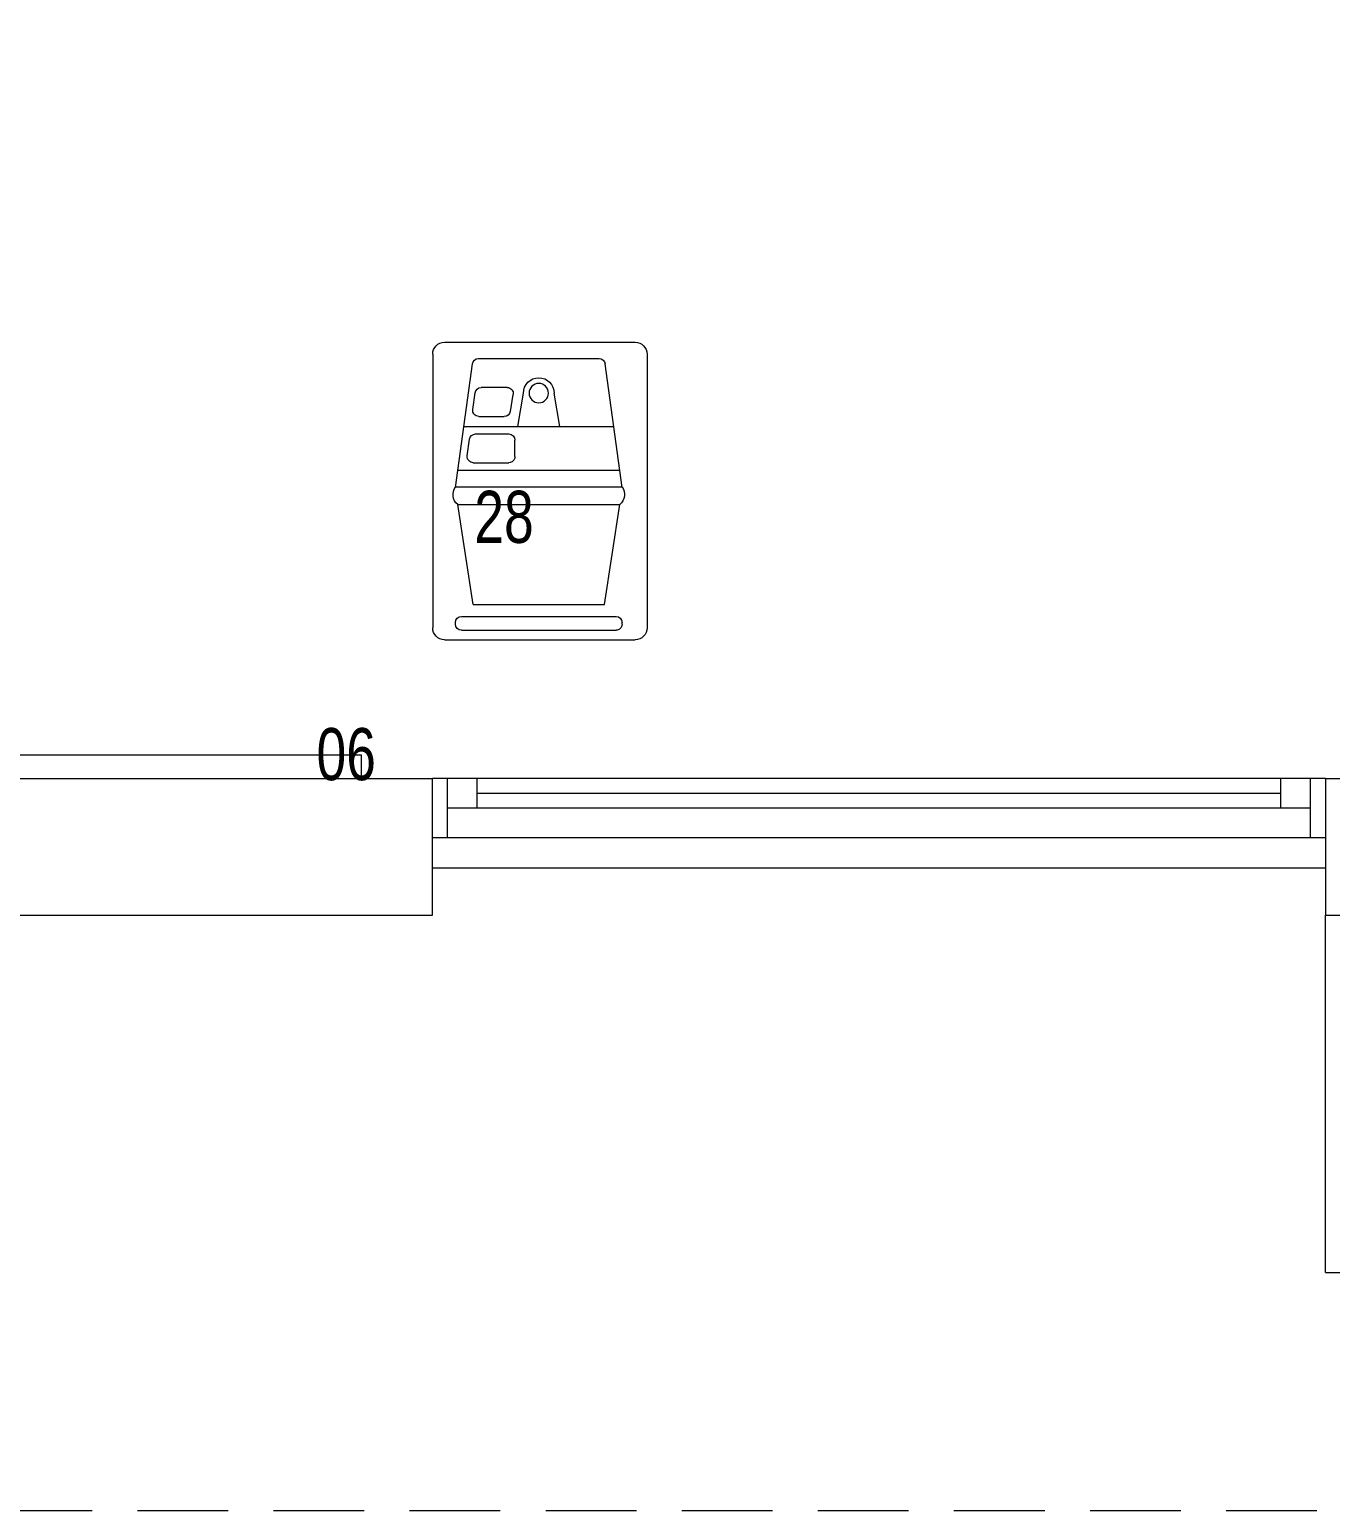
# Model space of a CAD drawing. Header units: millimetres. Extents: x -160614 to 59925, y -157025 to 0.
# Drawn here: x -54349 to -52164, y -117093 to -114604 of the extents above; entities that cross this region are included whole.
import ezdxf

# ---------------------------------------------------------------- set-up
doc = ezdxf.new("R2010")
doc.units = ezdxf.units.MM
doc.header["$LTSCALE"] = 8
doc.linetypes.add('HIDDEN', pattern=[9.525, 6.35, -3.175])
doc.layers.get('0').update_dxf_attribs({"color": 9, "lineweight": 5})
for name, color, linetype, lineweight in [('72_EGR_EQP_TAG', 9, 'Continuous', 5), ('Aluminum', 9, 'Continuous', 5), ('LOADING', 9, 'Continuous', 5), ('Proj', 9, 'Continuous', 5), ('Walls', 9, 'Continuous', 5)]:
    doc.layers.add(name, color=color, linetype=linetype, lineweight=lineweight)
doc.layers.get('0').off()
doc.layers.get('0').freeze()
doc.styles.add('X3G_ENTITY_257CFD', font='swisscl.ttf', dxfattribs={"height": 200})

# ---------------------------------------------------------------- blocks, each defined once
blk = doc.blocks.new('*X105')
for p, q in [((5, 3), (5, 3)), ((5, 3), (5, 3)), ((5, 3), (5, 3)), ((5, 3), (5, 3)), ((5, 3), (5, 3)), ((5, 3), (5, 3)), ((5, 3), (5, 3)), ((5, 3), (5, 3)), ((5, 3), (5, 3)), ((5, 3), (5, 3)), ((5, 3), (5, 3)), ((5, 3), (5, 3)), ((5, 3), (5, 3)), ((5, 3), (5, 3)), ((5, 3), (5, 3)), ((5, 3), (5, 3)), ((5, 3), (5, 3)), ((5, 3), (5, 3)), ((5, 3), (5, 3)), ((5, 3), (5, 3)), ((5, 3), (5, 3)), ((5, 3), (5, 3)), ((5, 3), (5, 3)), ((5, 3), (5, 3)), ((5, 3), (5, 3)), ((5, 3), (5, 3)), ((5, 3), (5, 3)), ((5, 3), (5, 3)), ((5, 3), (5, 3)), ((5, 3), (5, 3)), ((5, 3), (5, 3)), ((5, 3), (5, 3)), ((5, 3), (5, 3)), ((5, 3), (5, 3)), ((5, 3), (5, 3)), ((5, 3), (5, 3)), ((5, 3), (5, 3)), ((5, 3), (5, 3)), ((5, 3), (5, 3)), ((5, 3), (5, 3)), ((5, 3), (5, 3)), ((5, 3), (5, 3)), ((5, 3), (5, 3)), ((5, 3), (5, 3)), ((5, 3), (5, 3)), ((5, 3), (5, 3)), ((5, 3), (5, 3)), ((5, 3), (5, 3)), ((5, 3), (5, 3)), ((5, 3), (5, 3)), ((5, 3), (5, 3)), ((5, 3), (5, 3)), ((5, 3), (5, 3)), ((5, 3), (5, 3)), ((5, 3), (5, 3)), ((5, 3), (5, 3)), ((5, 3), (5, 3)), ((5, 3), (5, 3)), ((5, 3), (5, 3)), ((5, 3), (5, 3)), ((5, 3), (5, 3)), ((5, 3), (5, 3)), ((5, 3), (5, 3)), ((5, 3), (5, 3)), ((5, 3), (5, 3)), ((5, 3), (5, 3)), ((6, 3), (5, 3)), ((5, 3), (5, 3)), ((6, 3), (5, 3)), ((5, 3), (5, 3)), ((6, 3), (5, 3)), ((5, 3), (5, 3)), ((6, 3), (5, 3)), ((5, 3), (5, 3)), ((5, 3), (5, 3)), ((5, 3), (5, 3)), ((5, 3), (5, 3)), ((5, 3), (5, 3)), ((5, 3), (5, 3)), ((5, 3), (5, 3)), ((5, 3), (5, 3)), ((5, 3), (5, 3)), ((5, 3), (5, 3)), ((5, 3), (5, 3)), ((5, 3), (5, 3)), ((5, 3), (5, 3)), ((5, 3), (5, 3)), ((5, 3), (5, 3)), ((5, 3), (5, 3)), ((5, 3), (5, 3)), ((5, 3), (5, 3)), ((5, 3), (5, 3)), ((5, 3), (5, 3)), ((5, 3), (5, 3)), ((5, 3), (5, 3)), ((5, 3), (5, 3)), ((6, 3), (6, 3)), ((6, 3), (6, 3)), ((6, 3), (6, 3)), ((6, 3), (6, 3)), ((6, 3), (6, 3)), ((6, 3), (6, 3)), ((6, 3), (6, 3)), ((6, 3), (6, 3)), ((6, 3), (6, 3)), ((6, 3), (6, 3)), ((6, 3), (6, 3)), ((6, 3), (6, 3)), ((6, 3), (6, 3)), ((6, 3), (6, 3)), ((6, 3), (6, 3)), ((6, 3), (6, 3)), ((6, 3), (6, 3)), ((6, 3), (6, 3)), ((6, 3), (6, 3)), ((6, 3), (6, 3)), ((6, 3), (6, 3)), ((6, 3), (6, 3)), ((6, 3), (6, 3)), ((6, 3), (6, 3)), ((6, 3), (6, 3)), ((6, 3), (6, 3)), ((6, 3), (6, 3)), ((6, 3), (6, 3)), ((6, 3), (6, 3)), ((6, 3), (6, 3)), ((6, 3), (6, 3)), ((6, 3), (6, 3)), ((6, 3), (6, 3)), ((6, 3), (6, 3)), ((6, 3), (6, 3)), ((6, 3), (6, 3)), ((6, 3), (6, 3)), ((6, 3), (6, 3)), ((6, 3), (6, 3)), ((6, 3), (6, 3)), ((6, 3), (6, 3)), ((6, 3), (6, 3)), ((6, 3), (6, 3)), ((6, 3), (6, 3)), ((6, 3), (6, 3)), ((6, 3), (6, 3)), ((6, 3), (6, 3)), ((6, 3), (6, 3)), ((6, 3), (6, 3)), ((6, 3), (6, 3)), ((6, 3), (6, 3)), ((6, 3), (6, 3)), ((6, 3), (6, 3)), ((6, 3), (6, 3)), ((6, 3), (6, 3)), ((6, 3), (6, 3)), ((6, 3), (6, 3)), ((6, 3), (6, 3)), ((6, 3), (6, 3)), ((6, 3), (6, 3)), ((6, 3), (6, 3)), ((6, 3), (6, 3)), ((6, 3), (6, 3)), ((6, 3), (6, 3)), ((6, 3), (6, 3)), ((6, 3), (6, 3)), ((6, 3), (6, 3)), ((6, 3), (6, 3)), ((6, 3), (6, 3)), ((6, 3), (6, 3)), ((6, 3), (6, 3)), ((6, 3), (6, 3)), ((6, 3), (6, 3)), ((6, 3), (6, 3)), ((6, 3), (6, 3)), ((6, 3), (6, 3)), ((6, 3), (6, 3)), ((6, 3), (6, 3)), ((6, 3), (6, 3)), ((6, 3), (6, 3)), ((6, 3), (6, 3)), ((6, 3), (6, 3)), ((6, 3), (6, 3)), ((6, 3), (6, 3)), ((6, 3), (6, 3)), ((6, 3), (6, 3)), ((6, 3), (6, 3)), ((6, 3), (6, 3)), ((6, 3), (6, 3)), ((6, 3), (6, 3)), ((6, 3), (6, 3)), ((6, 3), (6, 3)), ((6, 3), (6, 3)), ((6, 3), (6, 3)), ((6, 3), (6, 3)), ((6, 3), (6, 3)), ((6, 3), (6, 3)), ((6, 3), (6, 3)), ((6, 3), (6, 3)), ((6, 3), (6, 3)), ((6, 3), (6, 3)), ((6, 3), (6, 3)), ((6, 3), (6, 3)), ((6, 3), (6, 3)), ((6, 3), (6, 3)), ((6, 3), (6, 3)), ((6, 3), (6, 3)), ((6, 3), (6, 3)), ((6, 3), (6, 3)), ((6, 3), (6, 3)), ((6, 3), (6, 3)), ((6, 3), (6, 3)), ((6, 3), (6, 3)), ((6, 3), (6, 3)), ((6, 3), (6, 3)), ((6, 3), (6, 3)), ((6, 3), (6, 3)), ((6, 3), (6, 3)), ((6, 3), (6, 3)), ((6, 3), (6, 3)), ((6, 3), (6, 3)), ((6, 3), (6, 3)), ((6, 3), (6, 3)), ((6, 3), (6, 3)), ((6, 3), (6, 3)), ((6, 3), (6, 3)), ((6, 3), (6, 3)), ((6, 3), (6, 3)), ((6, 3), (6, 3)), ((6, 3), (6, 3)), ((6, 3), (6, 3)), ((6, 3), (6, 3)), ((6, 3), (6, 3)), ((6, 3), (6, 3)), ((6, 3), (6, 3)), ((6, 3), (6, 3)), ((6, 3), (6, 3)), ((6, 3), (6, 3)), ((6, 3), (6, 3)), ((6, 3), (6, 3)), ((6, 3), (6, 3)), ((6, 3), (6, 3)), ((6, 3), (6, 3)), ((6, 3), (6, 3)), ((6, 3), (6, 3)), ((6, 3), (6, 3)), ((6, 3), (6, 3)), ((6, 3), (6, 3)), ((6, 3), (6, 3)), ((6, 3), (6, 3)), ((6, 3), (6, 3)), ((6, 3), (6, 3)), ((6, 3), (6, 3)), ((6, 3), (6, 3)), ((6, 3), (6, 3)), ((6, 3), (6, 3)), ((6, 3), (6, 3)), ((6, 3), (6, 3)), ((6, 3), (6, 3)), ((6, 3), (6, 3)), ((6, 3), (6, 3)), ((6, 3), (6, 3)), ((6, 3), (6, 3)), ((6, 3), (6, 3)), ((6, 3), (6, 3)), ((6, 3), (6, 3)), ((6, 3), (6, 3)), ((6, 3), (6, 3)), ((6, 3), (6, 3)), ((6, 3), (6, 3)), ((6, 3), (6, 3)), ((6, 3), (6, 3)), ((6, 3), (6, 3)), ((6, 3), (6, 3)), ((6, 3), (6, 3)), ((6, 3), (6, 3)), ((6, 3), (6, 3)), ((6, 3), (6, 3)), ((6, 3), (6, 3)), ((6, 3), (6, 3)), ((6, 3), (6, 3)), ((6, 3), (6, 3)), ((6, 3), (6, 3)), ((6, 3), (6, 3)), ((6, 3), (6, 3)), ((6, 3), (6, 3)), ((6, 3), (6, 3)), ((6, 3), (6, 3)), ((6, 3), (6, 3)), ((6, 3), (6, 3)), ((6, 3), (6, 3)), ((6, 3), (6, 3)), ((6, 3), (6, 3)), ((6, 3), (6, 3)), ((6, 3), (6, 3)), ((6, 3), (6, 3)), ((6, 3), (6, 3)), ((6, 3), (6, 3)), ((6, 3), (6, 3)), ((6, 3), (6, 3)), ((6, 3), (6, 3)), ((6, 3), (6, 3)), ((6, 3), (6, 3)), ((6, 3), (6, 3)), ((6, 3), (5, 3)), ((6, 3), (5, 3)), ((6, 3), (5, 3)), ((6, 3), (5, 3)), ((6, 3), (5, 3)), ((6, 3), (6, 3)), ((6, 3), (6, 3)), ((6, 3), (6, 3)), ((6, 3), (6, 3)), ((6, 3), (6, 3)), ((6, 3), (6, 3)), ((6, 3), (6, 3)), ((6, 3), (6, 3)), ((6, 3), (6, 3)), ((6, 3), (6, 3)), ((6, 3), (6, 3)), ((6, 3), (6, 3)), ((6, 3), (6, 3)), ((6, 3), (6, 3)), ((6, 3), (6, 3)), ((6, 3), (6, 3)), ((6, 3), (6, 3)), ((6, 3), (6, 3)), ((6, 3), (6, 3)), ((6, 3), (6, 3)), ((6, 3), (6, 3)), ((6, 3), (6, 3)), ((6, 3), (6, 3)), ((6, 3), (6, 3)), ((6, 3), (6, 3)), ((6, 3), (6, 3)), ((6, 3), (6, 3)), ((6, 3), (6, 3)), ((6, 3), (6, 3)), ((6, 3), (6, 3)), ((6, 3), (6, 3)), ((6, 3), (6, 3)), ((6, 3), (6, 3)), ((6, 3), (6, 3)), ((6, 3), (6, 3)), ((6, 3), (6, 3)), ((6, 3), (6, 3)), ((6, 3), (6, 3)), ((6, 3), (6, 3)), ((6, 3), (6, 3)), ((6, 3), (6, 3)), ((6, 3), (6, 3)), ((6, 3), (6, 3)), ((6, 3), (6, 3)), ((6, 3), (6, 3)), ((6, 3), (6, 3)), ((6, 3), (6, 3)), ((6, 3), (6, 3)), ((6, 3), (6, 3)), ((6, 3), (6, 3)), ((6, 3), (6, 3)), ((6, 3), (6, 3)), ((6, 3), (6, 3)), ((6, 3), (6, 3)), ((6, 3), (6, 3)), ((6, 3), (6, 3)), ((6, 3), (6, 3)), ((6, 3), (6, 3)), ((6, 3), (6, 3)), ((6, 3), (6, 3)), ((6, 3), (6, 3)), ((6, 3), (6, 3)), ((6, 3), (6, 3)), ((6, 3), (6, 3)), ((6, 3), (6, 3)), ((6, 3), (6, 3)), ((6, 3), (6, 3)), ((6, 3), (6, 3)), ((6, 3), (6, 3)), ((6, 3), (6, 3)), ((6, 3), (6, 3)), ((6, 3), (6, 3)), ((6, 3), (6, 3)), ((6, 3), (6, 3)), ((6, 3), (6, 3)), ((6, 3), (6, 3)), ((6, 3), (6, 3)), ((6, 3), (6, 3)), ((6, 3), (6, 3)), ((6, 3), (6, 3)), ((6, 3), (6, 3)), ((6, 3), (6, 3)), ((6, 3), (6, 3)), ((6, 3), (6, 3)), ((6, 3), (6, 3)), ((6, 3), (6, 3)), ((6, 3), (6, 3)), ((6, 3), (6, 3)), ((6, 3), (6, 3)), ((6, 3), (6, 3)), ((6, 3), (6, 3)), ((6, 3), (6, 3)), ((6, 3), (6, 3)), ((6, 3), (6, 3)), ((6, 3), (6, 3)), ((6, 3), (6, 3)), ((6, 3), (6, 3)), ((6, 3), (6, 3)), ((6, 3), (6, 3)), ((6, 3), (6, 3)), ((6, 3), (6, 3)), ((6, 3), (6, 3)), ((6, 3), (6, 3)), ((6, 3), (6, 3)), ((6, 3), (6, 3)), ((6, 3), (6, 3)), ((6, 3), (6, 3)), ((6, 3), (6, 3)), ((6, 3), (6, 3)), ((6, 3), (6, 3)), ((6, 3), (6, 3)), ((6, 3), (6, 3)), ((6, 3), (6, 3)), ((6, 3), (6, 3)), ((6, 3), (6, 3)), ((6, 3), (6, 3)), ((6, 3), (6, 3)), ((6, 3), (6, 3)), ((6, 3), (6, 3)), ((6, 3), (6, 3)), ((6, 3), (6, 3)), ((6, 3), (6, 3)), ((6, 3), (6, 3)), ((6, 3), (6, 3)), ((6, 3), (6, 3)), ((6, 3), (6, 3)), ((6, 3), (6, 3)), ((6, 3), (6, 3)), ((6, 3), (6, 3)), ((6, 3), (6, 3)), ((6, 3), (6, 3)), ((6, 3), (6, 3)), ((6, 3), (6, 3)), ((6, 3), (6, 3)), ((6, 3), (6, 3)), ((6, 3), (6, 3)), ((6, 3), (6, 3)), ((6, 3), (6, 3)), ((6, 3), (6, 3)), ((6, 3), (6, 3)), ((6, 3), (6, 3)), ((6, 3), (6, 3)), ((6, 3), (6, 3)), ((6, 3), (6, 3)), ((6, 3), (6, 3)), ((6, 3), (6, 3)), ((6, 3), (6, 3)), ((6, 3), (6, 3)), ((6, 3), (6, 3)), ((6, 3), (6, 3)), ((6, 3), (6, 3)), ((6, 3), (6, 3)), ((6, 3), (6, 3)), ((6, 3), (6, 3)), ((6, 3), (6, 3)), ((6, 3), (6, 3)), ((6, 3), (6, 3)), ((6, 3), (6, 3)), ((6, 3), (6, 3)), ((6, 3), (6, 3)), ((6, 3), (6, 3)), ((6, 3), (6, 3)), ((6, 3), (6, 3)), ((6, 3), (6, 3)), ((6, 3), (6, 3)), ((6, 3), (6, 3)), ((6, 3), (6, 3)), ((6, 3), (6, 3)), ((6, 3), (6, 3)), ((6, 3), (6, 3)), ((6, 3), (6, 3)), ((6, 3), (6, 3)), ((6, 3), (6, 3)), ((6, 3), (6, 3)), ((6, 3), (6, 3)), ((6, 3), (6, 3)), ((6, 3), (6, 3)), ((6, 3), (6, 3)), ((6, 3), (6, 3)), ((6, 3), (6, 3)), ((6, 3), (6, 3)), ((6, 3), (6, 3)), ((6, 3), (6, 3)), ((6, 3), (6, 3)), ((6, 3), (6, 3)), ((6, 3), (6, 3)), ((6, 3), (6, 3)), ((6, 3), (6, 3)), ((6, 3), (6, 3)), ((6, 3), (6, 3)), ((6, 3), (6, 3)), ((6, 3), (6, 3)), ((6, 3), (6, 3)), ((6, 3), (6, 3)), ((6, 3), (6, 3)), ((6, 3), (6, 3)), ((6, 3), (6, 3)), ((6, 3), (6, 3)), ((6, 3), (6, 3)), ((6, 3), (6, 3)), ((6, 3), (6, 3)), ((6, 3), (6, 3)), ((6, 3), (6, 3)), ((6, 3), (6, 3)), ((6, 3), (6, 3)), ((6, 3), (6, 3)), ((6, 3), (6, 3)), ((6, 3), (6, 3)), ((6, 3), (6, 3)), ((6, 3), (6, 3)), ((6, 3), (6, 3)), ((6, 3), (6, 3)), ((6, 3), (6, 3)), ((6, 3), (6, 3)), ((6, 3), (6, 3)), ((6, 3), (6, 3)), ((6, 3), (6, 3)), ((6, 3), (6, 3)), ((6, 3), (6, 3)), ((6, 3), (6, 3)), ((6, 3), (6, 3)), ((6, 3), (6, 3)), ((6, 3), (6, 3)), ((6, 3), (6, 3)), ((6, 3), (6, 3)), ((6, 3), (6, 3)), ((6, 3), (6, 3)), ((6, 3), (6, 3)), ((6, 3), (6, 3)), ((6, 3), (6, 3)), ((6, 3), (6, 3)), ((6, 3), (6, 3)), ((6, 3), (6, 3)), ((6, 3), (6, 3)), ((6, 3), (6, 3)), ((6, 3), (6, 3)), ((6, 3), (6, 3)), ((6, 3), (6, 3)), ((6, 3), (6, 3)), ((6, 3), (6, 3)), ((6, 3), (6, 3)), ((6, 3), (6, 3)), ((6, 3), (6, 3)), ((6, 3), (6, 3)), ((6, 3), (6, 3)), ((6, 3), (6, 3)), ((6, 3), (6, 3)), ((6, 3), (6, 3)), ((6, 3), (6, 3)), ((6, 3), (6, 3)), ((6, 3), (6, 3)), ((6, 3), (6, 3)), ((6, 3), (6, 3)), ((6, 3), (6, 3)), ((6, 3), (6, 3)), ((6, 3), (6, 3)), ((6, 3), (6, 3)), ((6, 3), (6, 3)), ((6, 3), (6, 3)), ((6, 3), (6, 3)), ((6, 3), (6, 3)), ((6, 3), (6, 3)), ((6, 3), (6, 3)), ((6, 3), (6, 3)), ((6, 3), (6, 3)), ((6, 3), (6, 3)), ((6, 3), (6, 3)), ((6, 3), (6, 3)), ((6, 3), (6, 3)), ((6, 3), (6, 3)), ((6, 3), (6, 3)), ((6, 3), (6, 3)), ((6, 3), (6, 3)), ((6, 3), (6, 3)), ((6, 3), (6, 3)), ((6, 3), (6, 3)), ((6, 3), (6, 3)), ((6, 3), (6, 3)), ((6, 3), (6, 3)), ((6, 3), (6, 3)), ((6, 3), (6, 3)), ((6, 3), (6, 3)), ((6, 3), (6, 3)), ((6, 3), (6, 3)), ((6, 3), (6, 3)), ((6, 3), (6, 3)), ((6, 3), (6, 3)), ((6, 3), (6, 3)), ((6, 3), (6, 3)), ((6, 3), (6, 3)), ((6, 3), (6, 3)), ((6, 3), (6, 3)), ((6, 3), (6, 3)), ((6, 3), (6, 3)), ((6, 3), (6, 3)), ((6, 3), (6, 3)), ((6, 3), (6, 3)), ((6, 3), (6, 3)), ((6, 3), (6, 3)), ((6, 3), (6, 3)), ((6, 3), (6, 3)), ((6, 3), (6, 3)), ((6, 3), (6, 3)), ((6, 3), (6, 3)), ((6, 3), (6, 3)), ((6, 3), (6, 3)), ((6, 3), (6, 3)), ((6, 3), (6, 3)), ((6, 3), (6, 3)), ((6, 3), (6, 3)), ((6, 3), (6, 3)), ((6, 3), (6, 3)), ((6, 3), (6, 3)), ((6, 3), (6, 3)), ((6, 3), (6, 3)), ((6, 3), (6, 3)), ((6, 3), (6, 3))]:
    blk.add_line(p, q)
blk = doc.blocks.new('*X106')
for p, q in [((13, 1), (13, 1)), ((13, 1), (13, 1)), ((13, 1), (13, 1)), ((13, 1), (13, 1)), ((13, 1), (13, 1)), ((13, 1), (13, 1)), ((13, 1), (13, 1)), ((13, 1), (13, 1)), ((13, 1), (13, 1)), ((13, 1), (13, 1)), ((13, 1), (13, 1)), ((13, 1), (13, 1)), ((13, 1), (13, 1)), ((13, 1), (13, 1)), ((13, 1), (13, 1)), ((13, 1), (14, 1)), ((13, 1), (14, 1)), ((13, 1), (14, 1)), ((13, 1), (13, 1)), ((13, 1), (13, 1)), ((13, 1), (13, 1)), ((13, 1), (13, 1)), ((13, 1), (13, 1)), ((13, 1), (13, 1)), ((13, 1), (13, 1)), ((13, 1), (13, 1)), ((13, 1), (13, 1)), ((13, 1), (13, 1)), ((13, 1), (13, 1)), ((13, 1), (13, 1)), ((13, 1), (13, 1)), ((13, 1), (13, 1)), ((13, 1), (13, 1)), ((13, 1), (13, 1)), ((13, 1), (13, 1)), ((13, 1), (13, 1)), ((13, 1), (13, 1)), ((13, 1), (13, 1)), ((13, 1), (13, 1)), ((13, 1), (13, 1)), ((13, 1), (13, 1)), ((13, 1), (13, 1)), ((13, 1), (13, 1)), ((13, 1), (13, 1)), ((13, 1), (13, 1)), ((13, 1), (13, 1)), ((13, 1), (13, 1)), ((13, 1), (13, 1)), ((13, 1), (13, 1)), ((13, 1), (13, 1)), ((13, 1), (13, 1)), ((13, 1), (13, 1)), ((13, 1), (13, 1)), ((13, 1), (13, 1)), ((13, 1), (13, 1)), ((13, 1), (13, 1)), ((13, 1), (13, 1)), ((13, 1), (13, 1)), ((13, 1), (13, 1)), ((13, 1), (13, 1)), ((13, 1), (13, 1)), ((13, 1), (13, 1)), ((13, 1), (13, 1)), ((13, 1), (13, 1)), ((13, 1), (13, 1)), ((13, 1), (13, 1)), ((13, 1), (13, 1)), ((13, 1), (13, 1)), ((13, 1), (13, 1)), ((13, 1), (13, 1)), ((13, 1), (13, 1)), ((13, 1), (13, 1)), ((13, 1), (13, 1)), ((13, 1), (13, 1)), ((13, 1), (13, 1)), ((13, 1), (13, 1)), ((13, 1), (13, 1)), ((13, 1), (13, 1)), ((13, 1), (13, 1)), ((13, 1), (13, 1)), ((13, 1), (13, 1)), ((13, 1), (13, 1)), ((13, 1), (13, 1)), ((13, 1), (13, 1)), ((13, 1), (13, 1)), ((13, 1), (13, 1)), ((13, 1), (13, 1)), ((13, 1), (13, 1)), ((13, 1), (13, 1)), ((13, 1), (13, 1)), ((13, 1), (13, 1)), ((13, 1), (13, 1)), ((13, 1), (13, 1)), ((13, 1), (13, 1)), ((13, 1), (13, 1)), ((13, 1), (13, 1)), ((13, 1), (13, 1)), ((13, 1), (13, 1)), ((13, 1), (13, 1)), ((13, 1), (13, 1)), ((13, 1), (13, 1)), ((13, 1), (13, 1)), ((13, 1), (13, 1)), ((13, 1), (13, 1)), ((13, 1), (13, 1)), ((13, 1), (13, 1)), ((13, 1), (13, 1)), ((13, 1), (13, 1)), ((13, 1), (13, 1)), ((13, 1), (13, 1)), ((13, 1), (13, 1)), ((13, 1), (13, 1)), ((13, 1), (13, 1)), ((13, 1), (13, 1)), ((13, 1), (13, 1)), ((13, 1), (13, 1)), ((13, 1), (13, 1)), ((13, 1), (13, 1)), ((13, 1), (13, 1)), ((13, 1), (13, 1)), ((13, 1), (13, 1)), ((13, 1), (13, 1)), ((13, 1), (13, 1)), ((13, 1), (14, 1)), ((13, 0), (13, 0)), ((13, 0), (13, 0)), ((13, 0), (13, 0)), ((13, 0), (13, 0)), ((13, 0), (13, 0)), ((13, 0), (13, 0)), ((13, 0), (13, 0)), ((13, 0), (13, 0)), ((13, 0), (13, 0)), ((13, 0), (13, 0)), ((13, 0), (13, 0)), ((13, 0), (13, 0)), ((13, 0), (13, 0)), ((13, 0), (13, 0)), ((13, 0), (13, 0)), ((13, 0), (13, 0)), ((13, 0), (13, 0)), ((13, 0), (13, 0)), ((13, 0), (13, 0)), ((13, 0), (13, 0)), ((13, 0), (13, 0)), ((13, 0), (13, 0)), ((13, 0), (13, 0)), ((13, 0), (13, 0)), ((13, 0), (13, 0)), ((13, 0), (13, 0)), ((13, 0), (13, 0)), ((13, 0), (13, 0)), ((13, 0), (13, 0)), ((13, 0), (13, 0)), ((13, 0), (13, 0)), ((13, 0), (13, 0)), ((13, 0), (13, 0)), ((13, 0), (13, 0)), ((13, 0), (13, 0)), ((13, 0), (13, 0)), ((13, 0), (13, 0)), ((13, 0), (13, 0)), ((13, 0), (13, 0)), ((13, 0), (13, 0)), ((13, 0), (13, 0)), ((13, 0), (13, 0)), ((13, 0), (13, 0)), ((13, 0), (13, 0)), ((13, 0), (13, 0)), ((13, 0), (13, 0)), ((13, 0), (13, 0)), ((13, 0), (13, 0)), ((13, 0), (14, 0)), ((13, 0), (14, 0)), ((13, 0), (13, 0)), ((13, 0), (14, 0)), ((14, 1), (14, 1)), ((14, 1), (14, 1)), ((14, 1), (14, 1)), ((14, 1), (14, 1)), ((14, 1), (14, 1)), ((14, 1), (14, 1)), ((14, 1), (14, 1)), ((14, 1), (14, 1)), ((14, 1), (14, 1)), ((14, 1), (14, 1)), ((14, 1), (14, 1)), ((14, 1), (14, 1)), ((14, 1), (14, 1)), ((14, 1), (14, 1)), ((14, 1), (14, 1)), ((14, 1), (14, 1)), ((14, 1), (14, 1)), ((14, 1), (14, 1)), ((14, 1), (14, 1)), ((14, 1), (14, 1)), ((14, 1), (14, 1)), ((14, 1), (14, 1)), ((14, 1), (14, 1)), ((14, 1), (14, 1)), ((14, 1), (14, 1)), ((14, 1), (14, 1)), ((14, 1), (14, 1)), ((14, 1), (14, 1)), ((14, 1), (14, 1)), ((14, 1), (14, 1)), ((14, 1), (14, 1)), ((14, 1), (14, 1)), ((14, 1), (14, 1)), ((14, 1), (14, 1)), ((14, 1), (14, 1)), ((14, 1), (14, 1)), ((14, 1), (14, 1)), ((14, 1), (14, 1)), ((14, 1), (14, 1)), ((14, 1), (14, 1)), ((14, 1), (14, 1)), ((14, 1), (14, 1)), ((14, 1), (14, 1)), ((14, 1), (14, 1)), ((14, 1), (14, 1)), ((14, 1), (14, 1)), ((14, 1), (14, 1)), ((14, 1), (14, 1)), ((14, 1), (14, 1)), ((14, 1), (14, 1)), ((14, 1), (14, 1)), ((14, 1), (14, 1)), ((14, 1), (14, 1)), ((14, 1), (14, 1)), ((14, 1), (14, 1)), ((14, 1), (14, 1)), ((14, 1), (14, 1)), ((14, 1), (14, 1)), ((14, 1), (14, 1)), ((14, 1), (14, 1)), ((14, 1), (14, 1)), ((14, 1), (14, 1)), ((14, 1), (14, 1)), ((14, 1), (14, 1)), ((14, 1), (14, 1)), ((14, 1), (14, 1)), ((14, 1), (14, 1)), ((14, 1), (14, 1)), ((14, 1), (14, 1)), ((14, 1), (14, 1)), ((14, 1), (14, 1)), ((14, 1), (14, 1)), ((14, 1), (14, 1)), ((14, 1), (14, 1)), ((14, 1), (14, 1)), ((14, 1), (14, 1)), ((14, 1), (14, 1)), ((14, 1), (14, 1)), ((14, 1), (14, 1)), ((14, 1), (14, 1)), ((14, 1), (14, 1)), ((14, 1), (14, 1)), ((14, 1), (14, 1)), ((14, 1), (14, 1)), ((14, 1), (14, 1)), ((14, 1), (14, 1)), ((14, 1), (14, 1)), ((14, 1), (14, 1)), ((14, 1), (14, 1)), ((14, 1), (14, 1)), ((14, 1), (14, 1)), ((14, 1), (14, 1)), ((14, 1), (14, 1)), ((14, 1), (14, 1)), ((14, 0), (14, 0)), ((14, 0), (14, 0)), ((14, 0), (14, 0)), ((14, 0), (14, 0)), ((14, 0), (14, 0)), ((14, 0), (14, 0)), ((14, 0), (14, 0)), ((14, 0), (14, 0)), ((14, 0), (14, 0)), ((14, 0), (14, 0)), ((14, 0), (14, 0)), ((14, 0), (14, 0)), ((14, 0), (14, 0)), ((14, 0), (14, 0)), ((14, 0), (14, 0)), ((14, 0), (14, 0)), ((14, 0), (14, 0)), ((14, 0), (14, 0)), ((14, 0), (14, 0)), ((14, 0), (14, 0)), ((14, 0), (14, 0)), ((14, 0), (14, 0)), ((14, 0), (14, 0)), ((14, 0), (14, 0)), ((14, 0), (14, 0)), ((14, 0), (14, 0)), ((14, 0), (14, 0)), ((14, 0), (14, 0)), ((14, 0), (14, 0)), ((14, 0), (14, 0)), ((14, 0), (14, 0)), ((14, 0), (14, 0)), ((14, 0), (14, 0)), ((14, 0), (14, 0)), ((14, 0), (14, 0)), ((14, 0), (14, 0)), ((14, 0), (14, 0)), ((14, 0), (14, 0)), ((14, 0), (14, 0)), ((14, 0), (14, 0)), ((14, 0), (14, 0)), ((14, 0), (14, 0)), ((14, 0), (14, 0)), ((14, 0), (14, 0)), ((14, 0), (14, 0)), ((14, 0), (14, 0)), ((14, 0), (14, 0)), ((14, 0), (14, 0)), ((13, 0), (13, 0)), ((13, 0), (14, 0)), ((13, 0), (13, 0)), ((13, 0), (14, 0)), ((13, 0), (13, 0)), ((13, 0), (14, 0)), ((13, 0), (13, 0)), ((13, 0), (13, 0)), ((13, 0), (13, 0)), ((13, 0), (13, 0)), ((13, 0), (14, 0)), ((13, 0), (13, 0)), ((13, 0), (14, 0)), ((13, 0), (13, 0)), ((13, 0), (14, 0)), ((13, 0), (13, 0)), ((13, 0), (14, 0)), ((13, 0), (13, 0)), ((13, 0), (14, 0)), ((13, 0), (13, 0)), ((13, 0), (14, 0)), ((13, 0), (13, 0)), ((13, 0), (14, 0)), ((13, 0), (13, 0)), ((13, 0), (13, 0)), ((13, 0), (13, 0)), ((13, 0), (14, 0)), ((13, 0), (13, 0)), ((13, 0), (14, 0)), ((13, 0), (13, 0)), ((13, 0), (14, 0)), ((13, 0), (13, 0)), ((13, 0), (14, 0)), ((13, 0), (13, 0)), ((13, 0), (13, 0)), ((13, 0), (13, 0)), ((13, 0), (13, 0)), ((13, 0), (13, 0)), ((13, 0), (13, 0)), ((13, 0), (13, 0)), ((13, 0), (13, 0)), ((13, 0), (13, 0)), ((13, 0), (13, 0)), ((13, 0), (13, 0)), ((13, 0), (13, 0)), ((13, 0), (13, 0)), ((13, 0), (13, 0)), ((13, 0), (13, 0)), ((13, 0), (13, 0)), ((13, 0), (13, 0)), ((13, 0), (13, 0)), ((13, 0), (13, 0)), ((13, 0), (13, 0)), ((13, 0), (13, 0)), ((13, 0), (13, 0)), ((13, 0), (13, 0)), ((13, 0), (13, 0)), ((13, 0), (13, 0)), ((13, 0), (13, 0)), ((13, 0), (13, 0)), ((13, 0), (13, 0)), ((13, 0), (13, 0)), ((13, 0), (13, 0)), ((13, 0), (13, 0)), ((13, -1), (13, -1)), ((13, -1), (13, -1)), ((13, -1), (13, -1)), ((13, -1), (13, -1)), ((13, -1), (13, -1)), ((13, -1), (14, -1)), ((13, -1), (13, -1)), ((14, 0), (14, 0)), ((14, 0), (14, 0)), ((14, 0), (14, 0)), ((14, 0), (14, 0)), ((14, 0), (14, 0)), ((14, 0), (14, 0)), ((14, 0), (14, 0)), ((14, 0), (14, 0)), ((14, 0), (14, 0)), ((14, 0), (14, 0)), ((14, 0), (14, 0)), ((14, 0), (14, 0)), ((14, 0), (14, 0)), ((14, 0), (14, 0)), ((14, 0), (14, 0)), ((13, 0), (14, 0)), ((14, 0), (14, 0)), ((14, 0), (14, 0)), ((14, 0), (14, 0)), ((14, 0), (14, 0)), ((14, 0), (14, 0)), ((14, 0), (14, 0)), ((14, 0), (14, 0)), ((14, 0), (14, 0)), ((14, 0), (14, 0)), ((14, 0), (14, 0)), ((14, 0), (14, 0)), ((14, 0), (14, 0)), ((14, 0), (14, 0)), ((14, 0), (14, 0)), ((14, 0), (14, 0)), ((14, 0), (14, 0)), ((14, 0), (14, 0)), ((14, 0), (14, 0)), ((14, 0), (14, 0)), ((14, 0), (14, 0)), ((14, 0), (14, 0)), ((14, 0), (14, 0)), ((14, 0), (14, 0)), ((14, 0), (14, 0)), ((14, 0), (14, 0)), ((14, 0), (14, 0)), ((14, 0), (14, 0)), ((14, 0), (14, 0)), ((14, 0), (14, 0)), ((14, 0), (14, 0)), ((14, 0), (14, 0)), ((14, 0), (14, 0)), ((14, 0), (14, 0)), ((14, 0), (14, 0)), ((14, -1), (14, -1)), ((14, -1), (14, -1)), ((14, -1), (14, -1)), ((14, -1), (14, -1)), ((14, -1), (14, -1))]:
    blk.add_line(p, q)
blk = doc.blocks.new('ME13380B-P')
for p, q in [((-0.16, 0.5), (0.16, 0.5)), ((-0.18, 0.02), (-0.18, 0.48)), ((-0.1418, 0.4738), (-0.1418, 0.4709)), ((-0.1316, 0.484), (0.1279, 0.484)), ((0.1382, 0.4738), (0.1382, 0.4709)), ((0.18, 0.02), (0.18, 0.48)), ((-0.1316, 0.4607), (0.1279, 0.4607)), ((-0.1121, 0.4407), (-0.1379, 0.2729)), ((-0.1121, 0.4407), (0.1084, 0.4407)), ((0.1084, 0.4407), (0.1342, 0.2729)), ((-0.1379, 0.2729), (0.1342, 0.2729)), ((-0.1418, 0.244), (-0.1133, 0.0362)), ((-0.1417, 0.2432), (0.138, 0.2432)), ((0.1382, 0.244), (0.1096, 0.0362)), ((-0.1379, 0.2151), (0.1342, 0.2151)), ((-0.1118, 0.2026), (-0.0521, 0.2026)), ((-0.122, 0.1909), (-0.1181, 0.163)), ((-0.0418, 0.1923), (-0.0418, 0.1644)), ((-0.108, 0.1541), (-0.0521, 0.1541)), ((-0.1278, 0.1416), (0.1241, 0.1416)), ((-0.1026, 0.1248), (-0.0597, 0.1248)), ((-0.0371, 0.1416), (-0.0277, 0.0855)), ((0.0334, 0.1416), (0.024, 0.0855)), ((-0.1128, 0.1131), (-0.1089, 0.0849)), ((-0.0496, 0.1162), (-0.0448, 0.088)), ((-0.0549, 0.076), (-0.0988, 0.076)), ((-0.1032, 0.0273), (0.0995, 0.0273)), ((-0.16, 0), (0.16, 0))]:
    blk.add_line(p, q)
for points in [[(0.1084, 0.4407), (0.1084, 0.4407), (0.1084, 0.4407), (0.1084, 0.4407), (0.1084, 0.4407), (0.1084, 0.4407), (0.1084, 0.4407), (0.1084, 0.4407), (0.1084, 0.4407), (0.1084, 0.4407), (0.1084, 0.4407), (0.1084, 0.4407), (0.1084, 0.4407), (0.1084, 0.4407), (0.1084, 0.4407), (0.1084, 0.4407), (0.1084, 0.4407), (0.1084, 0.4407), (0.1084, 0.4407), (0.1084, 0.4407), (0.1084, 0.4407), (0.1084, 0.4407), (0.1084, 0.4407), (0.1084, 0.4407), (0.1084, 0.4407), (0.1084, 0.4407), (0.1084, 0.4407), (0.1084, 0.4407), (0.1084, 0.4407), (0.1084, 0.4407), (0.1084, 0.4407), (0.1084, 0.4407), (0.1084, 0.4407), (0.1084, 0.4407), (0.1084, 0.4407), (0.1084, 0.4407), (0.1084, 0.4407), (0.1084, 0.4407), (0.1084, 0.4407), (0.1084, 0.4407), (0.1084, 0.4407), (0.1084, 0.4407), (0.1084, 0.4407), (0.1084, 0.4407), (0.1084, 0.4407), (0.1084, 0.4407), (0.1084, 0.4407), (0.1084, 0.4407), (0.1084, 0.4407), (0.1084, 0.4407), (0.1084, 0.4407), (0.1084, 0.4407), (0.1084, 0.4407), (0.1084, 0.4407), (0.1084, 0.4407), (0.1084, 0.4407), (0.1084, 0.4407), (0.1084, 0.4407), (0.1084, 0.4407), (0.1084, 0.4407), (0.1084, 0.4407), (0.1084, 0.4407), (0.1084, 0.4407), (0.1084, 0.4407), (0.1084, 0.4407), (0.1084, 0.4407), (0.1084, 0.4407), (0.1084, 0.4407), (0.1084, 0.4407), (0.1084, 0.4407), (0.1084, 0.4407), (0.1084, 0.4407), (0.1084, 0.4407), (0.1084, 0.4407), (0.1084, 0.4407), (0.1084, 0.4407), (0.1084, 0.4407), (0.1084, 0.4407), (0.1084, 0.4407), (0.1084, 0.4407), (0.1084, 0.4407), (0.1084, 0.4407), (0.1084, 0.4407), (0.1084, 0.4407), (0.1084, 0.4407), (0.1084, 0.4407), (0.1084, 0.4407), (0.1084, 0.4407), (0.1084, 0.4407), (0.1084, 0.4407), (0.1084, 0.4407), (0.1084, 0.4407), (0.1084, 0.4407), (0.1084, 0.4407), (0.1084, 0.4407), (0.1084, 0.4407), (0.1084, 0.4407), (0.1084, 0.4407), (0.1084, 0.4407), (0.1084, 0.4407), (0.1084, 0.4407), (0.1084, 0.4407), (0.1084, 0.4407), (0.1084, 0.4407), (0.1084, 0.4407), (0.1084, 0.4407), (0.1084, 0.4407), (0.1084, 0.4407), (0.1084, 0.4407), (0.1084, 0.4407), (0.1084, 0.4407), (0.1084, 0.4407), (0.1084, 0.4407), (0.1084, 0.4407), (0.1084, 0.4407), (0.1084, 0.4407), (0.1084, 0.4407), (0.1084, 0.4407), (0.1084, 0.4407), (0.1084, 0.4407), (0.1084, 0.4407), (0.1084, 0.4407), (0.1084, 0.4407), (0.1084, 0.4407), (0.1084, 0.4407), (0.1084, 0.4407), (0.1084, 0.4407), (0.1084, 0.4407), (0.1084, 0.4407), (0.1084, 0.4407), (0.1084, 0.4407), (0.1084, 0.4407), (0.1084, 0.4407), (0.1084, 0.4407), (0.1084, 0.4407), (0.1084, 0.4407), (0.1084, 0.4407), (0.1084, 0.4407), (0.1084, 0.4407), (0.1084, 0.4407), (0.1084, 0.4407), (0.1084, 0.4407), (0.1084, 0.4407), (0.1084, 0.4407), (0.1084, 0.4407), (0.1084, 0.4407), (0.1084, 0.4407), (0.1084, 0.4407), (0.1084, 0.4407), (0.1084, 0.4407), (0.1084, 0.4407), (0.1084, 0.4407), (0.1084, 0.4407), (0.1084, 0.4407), (0.1084, 0.4407), (0.1084, 0.4407), (0.1084, 0.4407), (0.1084, 0.4407), (0.1084, 0.4407), (0.1084, 0.4407), (0.1084, 0.4407), (0.1084, 0.4407), (0.1084, 0.4407), (0.1084, 0.4407), (0.1084, 0.4407), (0.1084, 0.4407), (0.1084, 0.4407), (0.1084, 0.4407), (0.1084, 0.4407), (0.1084, 0.4407), (0.1084, 0.4407), (0.1084, 0.4407), (0.1084, 0.4407), (0.1084, 0.4407), (0.1084, 0.4407), (0.1084, 0.4407), (0.1084, 0.4407), (0.1084, 0.4407), (0.1084, 0.4407), (0.1084, 0.4407), (0.1084, 0.4407), (0.1084, 0.4407), (0.1084, 0.4407), (0.1084, 0.4407), (0.1084, 0.4407), (0.1084, 0.4407), (0.1084, 0.4407), (0.1084, 0.4407), (0.1084, 0.4407), (0.1084, 0.4407), (0.1084, 0.4407), (0.1084, 0.4407), (0.1084, 0.4407), (0.1084, 0.4407), (0.1084, 0.4407), (0.1084, 0.4407), (0.1084, 0.4407), (0.1084, 0.4407), (0.1084, 0.4407), (0.1084, 0.4407), (0.1084, 0.4407), (0.1084, 0.4407), (0.1084, 0.4407), (0.1084, 0.4407), (0.1084, 0.4407), (0.1084, 0.4407), (0.1084, 0.4407), (0.1084, 0.4407), (0.1084, 0.4407), (0.1084, 0.4407), (0.1084, 0.4407), (0.1084, 0.4407), (0.1084, 0.4407), (0.1084, 0.4407), (0.1084, 0.4407), (0.1084, 0.4407), (0.1084, 0.4407), (0.1084, 0.4407), (0.1084, 0.4407), (0.1084, 0.4407), (0.1084, 0.4407), (0.1084, 0.4407), (0.1084, 0.4407), (0.1084, 0.4407), (0.1084, 0.4407), (0.1084, 0.4407), (0.1084, 0.4407), (0.1084, 0.4407), (0.1084, 0.4407), (0.1084, 0.4407), (0.1084, 0.4407), (0.1084, 0.4407), (0.1084, 0.4407), (0.1084, 0.4407), (0.1084, 0.4407), (0.1084, 0.4407), (0.1084, 0.4407), (0.1084, 0.4407), (0.1084, 0.4407), (0.1084, 0.4407), (0.1084, 0.4407), (0.1084, 0.4407), (0.1084, 0.4407), (0.1084, 0.4407), (0.1084, 0.4407), (0.1084, 0.4407), (0.1084, 0.4407), (0.1084, 0.4407), (0.1084, 0.4407), (0.1084, 0.4407), (0.1084, 0.4407), (0.1084, 0.4407), (0.1084, 0.4407), (0.1084, 0.4407), (0.1084, 0.4407), (0.1084, 0.4407), (0.1084, 0.4407), (0.1084, 0.4407), (0.1084, 0.4407), (0.1084, 0.4407), (0.1084, 0.4407), (0.1084, 0.4407), (0.1084, 0.4407), (0.1084, 0.4407), (0.1084, 0.4407), (0.1084, 0.4407), (0.1084, 0.4407), (0.1084, 0.4407), (0.1084, 0.4407), (0.1084, 0.4407), (0.1084, 0.4407), (0.1084, 0.4407), (0.1084, 0.4407), (0.1084, 0.4407), (0.1084, 0.4407), (0.1084, 0.4407), (0.1084, 0.4407)], [(0.1084, 0.4407), (0.1084, 0.4407), (0.1084, 0.4407), (0.1084, 0.4407), (0.1084, 0.4407), (0.1084, 0.4407), (0.1084, 0.4407), (0.1084, 0.4407), (0.1084, 0.4407), (0.1084, 0.4407), (0.1084, 0.4407), (0.1084, 0.4407), (0.1084, 0.4407), (0.1084, 0.4407), (0.1084, 0.4407), (0.1084, 0.4407), (0.1084, 0.4407), (0.1084, 0.4407), (0.1084, 0.4407), (0.1084, 0.4407), (0.1084, 0.4407), (0.1084, 0.4407), (0.1084, 0.4407), (0.1084, 0.4407), (0.1084, 0.4407), (0.1084, 0.4407), (0.1084, 0.4407), (0.1084, 0.4407), (0.1084, 0.4407), (0.1084, 0.4407), (0.1084, 0.4407), (0.1084, 0.4407), (0.1084, 0.4407), (0.1084, 0.4407), (0.1084, 0.4407), (0.1084, 0.4407), (0.1084, 0.4407), (0.1084, 0.4407), (0.1084, 0.4407), (0.1084, 0.4407), (0.1084, 0.4407), (0.1084, 0.4407), (0.1084, 0.4407), (0.1084, 0.4407), (0.1084, 0.4407), (0.1084, 0.4407), (0.1084, 0.4407), (0.1084, 0.4407), (0.1084, 0.4407), (0.1084, 0.4407), (0.1084, 0.4407), (0.1084, 0.4407), (0.1084, 0.4407), (0.1084, 0.4407), (0.1084, 0.4407), (0.1084, 0.4407), (0.1084, 0.4407), (0.1084, 0.4407), (0.1084, 0.4407), (0.1084, 0.4407), (0.1084, 0.4407), (0.1084, 0.4407), (0.1084, 0.4407), (0.1084, 0.4407), (0.1084, 0.4407), (0.1084, 0.4407), (0.1084, 0.4407), (0.1084, 0.4407), (0.1084, 0.4407), (0.1084, 0.4407), (0.1084, 0.4407), (0.1084, 0.4407), (0.1084, 0.4407), (0.1084, 0.4407), (0.1084, 0.4407), (0.1084, 0.4407), (0.1084, 0.4407), (0.1084, 0.4407), (0.1084, 0.4407), (0.1084, 0.4407), (0.1084, 0.4407), (0.1084, 0.4407), (0.1084, 0.4407), (0.1084, 0.4407), (0.1084, 0.4407), (0.1084, 0.4407), (0.1084, 0.4407), (0.1084, 0.4407), (0.1084, 0.4407), (0.1084, 0.4407), (0.1084, 0.4407), (0.1084, 0.4407), (0.1084, 0.4407), (0.1084, 0.4407), (0.1084, 0.4407), (0.1084, 0.4407), (0.1084, 0.4407), (0.1084, 0.4407), (0.1084, 0.4407), (0.1084, 0.4407), (0.1084, 0.4407), (0.1084, 0.4407), (0.1084, 0.4407), (0.1084, 0.4407), (0.1084, 0.4407), (0.1084, 0.4407), (0.1084, 0.4407), (0.1084, 0.4407), (0.1084, 0.4407), (0.1084, 0.4407), (0.1084, 0.4407), (0.1084, 0.4407), (0.1084, 0.4407), (0.1084, 0.4407), (0.1084, 0.4407), (0.1084, 0.4407), (0.1084, 0.4407), (0.1084, 0.4407), (0.1084, 0.4407), (0.1084, 0.4407), (0.1084, 0.4407), (0.1084, 0.4407), (0.1084, 0.4407), (0.1084, 0.4407), (0.1084, 0.4407), (0.1084, 0.4407), (0.1084, 0.4407), (0.1084, 0.4407), (0.1084, 0.4407), (0.1084, 0.4407), (0.1084, 0.4407), (0.1084, 0.4407), (0.1084, 0.4407), (0.1084, 0.4407), (0.1084, 0.4407), (0.1084, 0.4407), (0.1084, 0.4407), (0.1084, 0.4407), (0.1084, 0.4407), (0.1084, 0.4407), (0.1084, 0.4407), (0.1084, 0.4407), (0.1084, 0.4407), (0.1084, 0.4407), (0.1084, 0.4407), (0.1084, 0.4407), (0.1084, 0.4407), (0.1084, 0.4407), (0.1084, 0.4407), (0.1084, 0.4407), (0.1084, 0.4407), (0.1084, 0.4407), (0.1084, 0.4407), (0.1084, 0.4407), (0.1084, 0.4407), (0.1084, 0.4407), (0.1084, 0.4407), (0.1084, 0.4407), (0.1084, 0.4407), (0.1084, 0.4407), (0.1084, 0.4407), (0.1084, 0.4407), (0.1084, 0.4407), (0.1084, 0.4407), (0.1084, 0.4407), (0.1084, 0.4407), (0.1084, 0.4407), (0.1084, 0.4407), (0.1084, 0.4407), (0.1084, 0.4407), (0.1084, 0.4407), (0.1084, 0.4407), (0.1084, 0.4407), (0.1084, 0.4407), (0.1084, 0.4407), (0.1084, 0.4407), (0.1084, 0.4407), (0.1084, 0.4407), (0.1084, 0.4407), (0.1084, 0.4407), (0.1084, 0.4407), (0.1084, 0.4407), (0.1084, 0.4407), (0.1084, 0.4407), (0.1084, 0.4407), (0.1084, 0.4407), (0.1084, 0.4407), (0.1084, 0.4407), (0.1084, 0.4407), (0.1084, 0.4407), (0.1084, 0.4407), (0.1084, 0.4407), (0.1084, 0.4407), (0.1084, 0.4407), (0.1084, 0.4407), (0.1084, 0.4407), (0.1084, 0.4407), (0.1084, 0.4407), (0.1084, 0.4407), (0.1084, 0.4407), (0.1084, 0.4407), (0.1084, 0.4407), (0.1084, 0.4407), (0.1084, 0.4407), (0.1084, 0.4407), (0.1084, 0.4407), (0.1084, 0.4407), (0.1084, 0.4407), (0.1084, 0.4407), (0.1084, 0.4407), (0.1084, 0.4407), (0.1084, 0.4407), (0.1084, 0.4407), (0.1084, 0.4407), (0.1084, 0.4407), (0.1084, 0.4407), (0.1084, 0.4407), (0.1084, 0.4407), (0.1084, 0.4407)], [(0.1084, 0.4407), (0.1084, 0.4407), (0.1084, 0.4407), (0.1084, 0.4407), (0.1084, 0.4407), (0.1084, 0.4407), (0.1084, 0.4407), (0.1084, 0.4407), (0.1084, 0.4407), (0.1084, 0.4407), (0.1084, 0.4407), (0.1084, 0.4407), (0.1084, 0.4407), (0.1084, 0.4407), (0.1084, 0.4407), (0.1084, 0.4407), (0.1084, 0.4407), (0.1084, 0.4407), (0.1084, 0.4407), (0.1084, 0.4407), (0.1084, 0.4407), (0.1084, 0.4407), (0.1084, 0.4407), (0.1084, 0.4407), (0.1084, 0.4407), (0.1084, 0.4407), (0.1084, 0.4407), (0.1084, 0.4407), (0.1084, 0.4407), (0.1084, 0.4407), (0.1084, 0.4407), (0.1084, 0.4407), (0.1084, 0.4407), (0.1084, 0.4407), (0.1084, 0.4407), (0.1084, 0.4407), (0.1084, 0.4407), (0.1084, 0.4407), (0.1084, 0.4407), (0.1084, 0.4407), (0.1084, 0.4407), (0.1084, 0.4407), (0.1084, 0.4407), (0.1084, 0.4407), (0.1084, 0.4407), (0.1084, 0.4407), (0.1084, 0.4407), (0.1084, 0.4407), (0.1084, 0.4407), (0.1084, 0.4407), (0.1084, 0.4407), (0.1084, 0.4407), (0.1084, 0.4407), (0.1084, 0.4407), (0.1084, 0.4407), (0.1084, 0.4407), (0.1084, 0.4407), (0.1084, 0.4407), (0.1084, 0.4407), (0.1084, 0.4407), (0.1084, 0.4407), (0.1084, 0.4407), (0.1084, 0.4407), (0.1084, 0.4407), (0.1084, 0.4407), (0.1084, 0.4407), (0.1084, 0.4407), (0.1084, 0.4407), (0.1084, 0.4407), (0.1084, 0.4407), (0.1084, 0.4407), (0.1084, 0.4407), (0.1084, 0.4407), (0.1084, 0.4407), (0.1084, 0.4407), (0.1084, 0.4407), (0.1084, 0.4407), (0.1084, 0.4407), (0.1084, 0.4407), (0.1084, 0.4407), (0.1084, 0.4407), (0.1084, 0.4407), (0.1084, 0.4407), (0.1084, 0.4407), (0.1084, 0.4407), (0.1084, 0.4407), (0.1084, 0.4407), (0.1084, 0.4407), (0.1084, 0.4407), (0.1084, 0.4407), (0.1084, 0.4407), (0.1084, 0.4407), (0.1084, 0.4407), (0.1084, 0.4407), (0.1084, 0.4407), (0.1084, 0.4407), (0.1084, 0.4407), (0.1084, 0.4407), (0.1084, 0.4407), (0.1084, 0.4407), (0.1084, 0.4407), (0.1084, 0.4407), (0.1084, 0.4407), (0.1084, 0.4407), (0.1084, 0.4407), (0.1084, 0.4407), (0.1084, 0.4407), (0.1084, 0.4407), (0.1084, 0.4407), (0.1084, 0.4407), (0.1084, 0.4407), (0.1084, 0.4407), (0.1084, 0.4407), (0.1084, 0.4407), (0.1084, 0.4407), (0.1084, 0.4407), (0.1084, 0.4407), (0.1084, 0.4407), (0.1084, 0.4407), (0.1084, 0.4407), (0.1084, 0.4407), (0.1084, 0.4407), (0.1084, 0.4407), (0.1084, 0.4407), (0.1084, 0.4407), (0.1084, 0.4407), (0.1084, 0.4407), (0.1084, 0.4407), (0.1084, 0.4407), (0.1084, 0.4407), (0.1084, 0.4407), (0.1084, 0.4407), (0.1084, 0.4407), (0.1084, 0.4407), (0.1084, 0.4407), (0.1084, 0.4407), (0.1084, 0.4407), (0.1084, 0.4407), (0.1084, 0.4407), (0.1084, 0.4407), (0.1084, 0.4407), (0.1084, 0.4407), (0.1084, 0.4407), (0.1084, 0.4407), (0.1084, 0.4407), (0.1084, 0.4407), (0.1084, 0.4407), (0.1084, 0.4407), (0.1084, 0.4407), (0.1084, 0.4407), (0.1084, 0.4407), (0.1084, 0.4407), (0.1084, 0.4407), (0.1084, 0.4407), (0.1084, 0.4407), (0.1084, 0.4407), (0.1084, 0.4407), (0.1084, 0.4407), (0.1084, 0.4407), (0.1084, 0.4407), (0.1084, 0.4407), (0.1084, 0.4407), (0.1084, 0.4407), (0.1084, 0.4407), (0.1084, 0.4407), (0.1084, 0.4407), (0.1084, 0.4407), (0.1084, 0.4407), (0.1084, 0.4407), (0.1084, 0.4407), (0.1084, 0.4407), (0.1084, 0.4407), (0.1084, 0.4407), (0.1084, 0.4407), (0.1084, 0.4407), (0.1084, 0.4407), (0.1084, 0.4407), (0.1084, 0.4407), (0.1084, 0.4407), (0.1084, 0.4407), (0.1084, 0.4407), (0.1084, 0.4407), (0.1084, 0.4407), (0.1084, 0.4407), (0.1084, 0.4407), (0.1084, 0.4407), (0.1084, 0.4407), (0.1084, 0.4407), (0.1084, 0.4407), (0.1084, 0.4407), (0.1084, 0.4407), (0.1084, 0.4407), (0.1084, 0.4407), (0.1084, 0.4407), (0.1084, 0.4407), (0.1084, 0.4407), (0.1084, 0.4407), (0.1084, 0.4407), (0.1084, 0.4407), (0.1084, 0.4407), (0.1084, 0.4407), (0.1084, 0.4407), (0.1084, 0.4407), (0.1084, 0.4407), (0.1084, 0.4407), (0.1084, 0.4407), (0.1084, 0.4407), (0.1084, 0.4407), (0.1084, 0.4407), (0.1084, 0.4407), (0.1084, 0.4407), (0.1084, 0.4407), (0.1084, 0.4407), (0.1084, 0.4407)]]:
    blk.add_lwpolyline(points, close=True)
blk.add_circle((-0.0018, 0.0855), 0.0163)
for centre, radius, start, end in [((-0.16, 0.48), 0.02, 90, 180), ((0.16, 0.48), 0.02, 360, 90), ((-0.1316, 0.4738), 0.0102, 90, 180), ((0.1279, 0.4738), 0.0102, 360, 90), ((-0.1316, 0.4709), 0.0102, 180, 270), ((0.1279, 0.4709), 0.0102, 270, 360), ((-0.1239, 0.256), 0.022, 129.6723, 215.5529), ((0.1202, 0.256), 0.022, 324.4471, 50.3277), ((-0.1118, 0.1923), 0.0102, 90, 187.8096), ((-0.0521, 0.1923), 0.0102, 360, 90), ((-0.108, 0.1644), 0.0102, 187.8096, 270), ((-0.0521, 0.1644), 0.0102, 270, 360), ((-0.1026, 0.1145), 0.0102, 90, 187.8096), ((-0.0597, 0.1145), 0.0102, 9.5478, 90), ((-0.0988, 0.0863), 0.0102, 187.8096, 270), ((-0.0549, 0.0863), 0.0102, 270, 9.5478), ((-0.0018, 0.0855), 0.0258, 180, 360), ((-0.1032, 0.0376), 0.0102, 187.8096, 270), ((0.0995, 0.0376), 0.0102, 270, 352.1904), ((-0.16, 0.02), 0.02, 180, 270), ((0.16, 0.02), 0.02, 270, 360)]:
    blk.add_arc(centre, radius, start, end)
for name, xscale, yscale, zscale in [('*X105', 8.594724931754172e-10, 8.594724931754172e-10, 8.594724931754172e-10), ('*X106', 5.502442945726216e-10, 5.502442945726216e-10, 5.502442945726216e-10)]:
    blk.add_blockref(name, (0.1084, 0.4407), dxfattribs=dict(xscale=xscale, yscale=yscale, zscale=zscale))
blk = doc.blocks.new('1stF')
at = {"layer": 'Aluminum', "color": 9}
for p, q in [((-52172.6, -115862.6, 0.1), (-53672.6, -115862.6, 0.1)), ((-53647.6, -115962.6, 0.1), (-53647.6, -115862.6, 0.1)), ((-53597.6, -115912.6, 0.1), (-53597.6, -115862.6, 0.1)), ((-52247.6, -115912.6, 0.1), (-52247.6, -115862.6, 0.1)), ((-52197.6, -115962.6, 0.1), (-52197.6, -115862.6, 0.1)), ((-53597.6, -115887.6, 0.1), (-52247.6, -115887.6, 0.1)), ((-52197.6, -115912.6, 0.1), (-53647.6, -115912.6, 0.1)), ((-52172.6, -115962.6, 0.1), (-53672.6, -115962.6, 0.1))]:
    blk.add_line(p, q, dxfattribs=at)
at = {"layer": 'LOADING', "color": 9, "elevation": 0}
blk.add_lwpolyline([(-54416.8, -115823.5), (-54416.8, -115862.6), (-53791.7, -115862.6), (-53791.7, -115823.5), (-54416.8, -115823.5)], dxfattribs=at)
at = {"layer": 'Proj', "color": 9}
for p, q in [((-53672.6, -116012.6, 0.1), (-52172.6, -116012.6, 0.1)), ((-52172.6, -116692.6, 0.1), (-52172.6, -116092.6, 0.1)), ((-52172.6, -116692.6, 0.1), (-36772.1, -116692.6, 0.1))]:
    blk.add_line(p, q, dxfattribs=at)
at = {"layer": 'Proj', "color": 9, "linetype": 'HIDDEN', "ltscale": 3, "elevation": 0.1}
blk.add_lwpolyline([(-23322.3, -93192.6), (-74742.3, -93192.6), (-74742.3, -117092.6), (-23322.3, -117092.6)], dxfattribs=at)
at = {"layer": 'Walls', "color": 9}
for p, q in [((-55652.3, -115862.6, 0.1), (-53672.6, -115862.6, 0.1)), ((-53672.6, -116092.6, 0.1), (-53672.6, -115862.6, 0.1)), ((-52172.6, -115862.6, 0.1), (-52141.4, -115862.6, 0.1)), ((-52172.6, -115862.6, 0.1), (-52172.6, -116092.6, 0.1)), ((-55792.3, -116092.6, 0.1), (-53672.6, -116092.6, 0.1)), ((-52172.6, -116092.6, 0.1), (-51207.3, -116092.6, 0.1))]:
    blk.add_line(p, q, dxfattribs=at)
at = {"layer": 'LOADING', "color": 9, "xscale": -1000, "yscale": 1000, "zscale": 1000, "rotation": 180.0000000013554}
blk.add_blockref('ME13380B-P', (-53492.3, -115129.6, 0), dxfattribs=at)
at = {"layer": '72_EGR_EQP_TAG', "color": 9, "char_height": 87.47, "attachment_point": 2, "style": 'X3G_ENTITY_257CFD'}
for s, insert in [('28', (-53552.5, -115379.3, 0.1)), ('06', (-53817.6, -115778, 0))]:
    blk.add_mtext(s, dxfattribs=dict(at, insert=insert))

msp = doc.modelspace()

# ---------------------------------------------------------------- block references
at = {"layer": '72_EGR_EQP_TAG'}
msp.add_blockref('1stF', (0, 0), dxfattribs=at)

doc.saveas('drawing.dxf')
